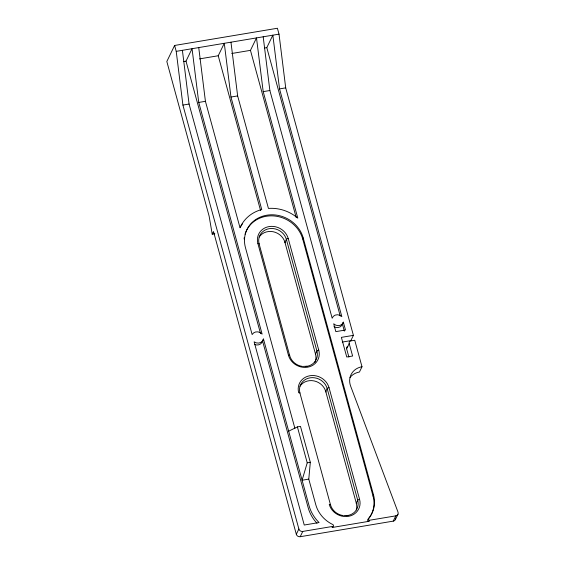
<?xml version="1.0" encoding="UTF-8"?>
<svg xmlns="http://www.w3.org/2000/svg" width="565" height="565" viewBox="0 0 565 565"><rect width="100%" height="100%" fill="white"/><g stroke="black" fill="none" stroke-linecap="round" stroke-linejoin="round"><path stroke-width="0.85" d="M348.909 357.137L346.635 348.824L349.198 343.548A2.486 2.246 25.9 0 1 350.95 340.9L354.749 340.257L361.995 366.756A16.844 15.177 25.9 0 0 350.625 386.1L398.007 512.13A3.249 2.924 25.9 0 1 395.811 515.852L369.489 520.259L368.98 521.318L332.171 527.484L332.686 526.425A1.081 0.975 25.9 0 0 332.834 524.567A30.404 27.395 25.9 0 1 315.779 504.686L308.78 479.113L310.312 462.29L300.481 426.377L297.395 426.893L288.673 431.166M297.395 426.893L307.226 462.813L302.098 480.236L308.78 479.113M342.256 342.065L350.844 340.631L353.408 335.356L285.706 87.865L279.018 34.14L277.408 28.25L174.613 45.461L166.823 61.5L209.107 216.056L212.221 234.185L214.834 233.748M260.507 333.47L186.005 61.147L192.058 48.696L198.746 102.427L262.125 334.127A6.144 5.537 25.9 0 0 252.138 334.558L189.077 104.045L182.396 50.32M260.592 210.59L218.231 55.751L224.284 43.3L230.965 97.032L261.743 209.544A37.438 33.73 25.9 0 0 240.033 227.815L205.427 101.312L198.739 47.58M296.18 217.49L250.457 50.356L256.503 37.904L263.191 91.636L297.797 218.139A37.438 33.73 25.9 0 0 268.432 208.421L237.646 95.916L230.965 42.184M340.215 315.969L266.8 47.622L272.846 35.171L279.534 88.896L341.832 316.619A5.933 5.346 25.9 0 0 332.171 318.236L269.872 90.513L263.184 36.789M212.221 234.185L213.506 231.544L296.321 534.278A3.249 2.924 25.9 0 0 300.213 536.708L393.247 521.128A3.249 2.924 25.9 0 0 395.613 518.105M368.98 521.318A1.081 0.975 25.9 0 1 367.864 519.666A30.404 27.395 25.9 0 0 373.034 496.07L302.706 239.002L303.221 237.95A30.404 27.395 25.9 0 0 266.793 215.209A30.404 27.395 25.9 0 0 245.45 247.625L294.895 428.355M254.525 344.481A6.144 5.537 25.9 0 0 262.548 340.935L263.474 339.035A6.144 5.537 25.9 0 1 254.13 341.839L304.245 525.026L319.063 522.547A37.438 33.738 25.9 0 1 309.097 505.809L263.474 339.035M344.36 331.125L342.425 324.056L343.351 322.163A5.933 5.346 25.9 0 1 333.689 323.78L335.836 331.627L345.498 330.009L343.351 322.163M361.995 366.756L359.439 372.031A16.844 15.177 25.9 0 0 349.996 377.498M296.321 534.278L298.885 529.01L182.912 105.076L176.224 51.351L174.613 45.461M300.213 536.708L302.776 531.432L332.686 526.425M373.034 496.07L373.543 495.018L303.221 237.95M393.247 521.128L395.811 515.852M395.422 519.475L397.986 514.207M176.224 51.351L279.018 34.14M183.59 61.55L186.005 61.147M199.502 58.887L218.231 55.751M231.728 53.491L250.457 50.356M264.385 48.025L266.8 47.622M182.912 105.076L189.077 104.045M198.746 102.427L205.427 101.312M230.965 97.032L237.646 95.916M263.191 91.636L269.872 90.513M279.534 88.896L285.706 87.865M353.408 335.356L341.38 337.369L346.748 356.995L352.609 356.014L349.198 343.548M307.226 462.813L310.312 462.29M303.363 366.381L307.063 366.233M344.17 515.541L347.871 515.393M288.221 238.508L318.766 350.18A15.961 14.379 25.9 0 1 307.565 367.193A15.961 14.379 25.9 0 1 288.447 355.258L257.894 243.586A15.961 14.379 25.9 0 1 269.095 226.572A15.961 14.379 25.9 0 1 288.221 238.508A1.624 0.551 -15.3 0 0 286.37 239.398L284.937 242.35L315.482 354.022A1.624 0.551 -15.3 0 0 315.538 354.304M330.49 504.792L299.937 393.12A1.624 0.551 -15.3 0 0 298.701 392.746A15.961 14.379 25.9 0 1 309.903 375.732A15.961 14.379 25.9 0 1 329.028 387.668L359.573 499.34A15.961 14.379 25.9 0 1 348.372 516.354A15.961 14.379 25.9 0 1 329.254 504.418A1.624 0.551 -15.3 0 1 330.49 504.792A14.337 12.917 25.9 0 0 343.287 515.584M314.839 362.412A14.337 12.917 25.9 0 0 315.482 354.022L316.923 351.07L286.37 239.398A14.337 12.917 25.9 0 0 269.194 228.677A14.337 12.917 25.9 0 0 259.13 243.96L289.683 355.632A14.337 12.917 25.9 0 0 302.48 366.424M262.548 340.935L308.172 507.709A37.438 33.738 25.9 0 0 316.972 523.247M302.776 531.432A3.249 2.924 25.9 0 1 298.885 529.01M373.543 495.018A30.404 27.395 25.9 0 1 368.38 518.614A1.081 0.975 25.9 0 0 369.489 520.259M346.635 348.824A2.486 2.246 25.9 0 1 347.793 346.352M342.425 324.056A5.933 5.346 25.9 0 1 333.957 326.612M240.132 227.547A37.438 33.73 25.9 0 1 242.682 223.472M332.947 526.411A1.081 0.975 25.9 0 1 332.171 527.484M299.937 393.12A14.337 12.917 25.9 0 1 310.001 377.837A14.337 12.917 25.9 0 1 327.177 388.558L357.723 500.23L356.289 503.182A14.337 12.917 25.9 0 1 356.247 509.99M299.973 386.213A14.337 12.917 25.9 0 1 314.048 380.909A14.337 12.917 25.9 0 1 325.737 391.51A1.624 0.551 -15.3 0 0 326.245 391.926M329.028 387.668A1.624 0.551 -15.3 0 0 327.177 388.558L325.737 391.51L356.289 503.182A1.624 0.551 -15.3 0 0 356.798 503.606M346.225 515.683A14.337 12.917 25.9 0 0 357.723 500.23A1.624 0.551 -15.3 0 1 359.573 499.34M257.894 243.586A1.624 0.551 -15.3 0 1 259.13 243.96M259.166 237.053A14.337 12.917 25.9 0 1 273.241 231.749A14.337 12.917 25.9 0 1 284.937 242.35A1.624 0.551 -15.3 0 0 285.438 242.766M305.418 366.523A14.337 12.917 25.9 0 0 316.923 351.07A1.624 0.551 -15.3 0 1 318.766 350.18M288.447 355.258A1.624 0.551 -15.3 0 1 289.683 355.632M244.101 238.96A30.404 27.395 25.9 0 1 244.313 237.357M245.033 234.242A30.404 27.395 25.9 0 1 274.011 215.957A30.404 27.395 25.9 0 1 302.706 239.002"/></g></svg>
